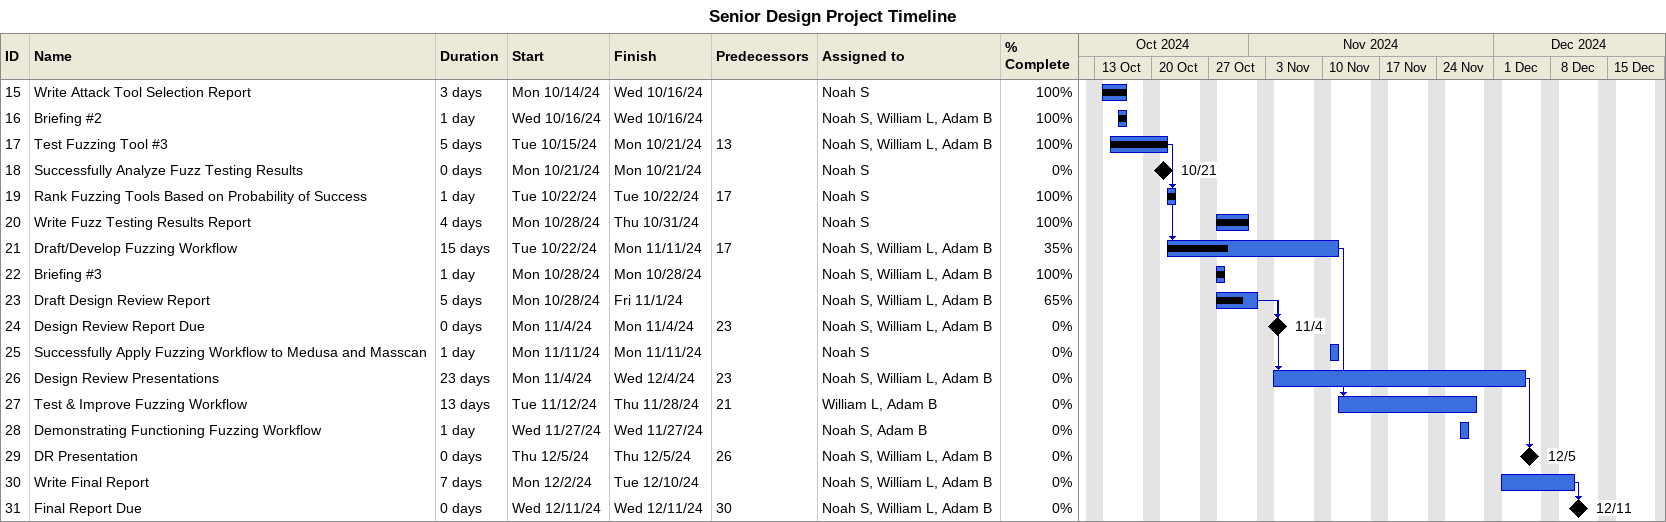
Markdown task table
Senior Design Project Timeline

| ID | Task | Duration | Start | Finish | Predecessors | Resources | % complete |
|---|---|---|---|---|---|---|---|
| 15 | Write Attack Tool Selection Report | 3d | 2024-10-14 | 2024-10-16 |  | Noah S | 100 |
| 16 | Briefing #2 | 1d | 2024-10-16 | 2024-10-16 |  | Noah S, William L, Adam B | 100 |
| 17 | Test Fuzzing Tool #3 | 5d | 2024-10-15 | 2024-10-21 | 13 | Noah S, William L, Adam B | 100 |
| 18 | Successfully Analyze Fuzz Testing Results | 0d | 2024-10-21 | 2024-10-21 |  | Noah S | 0 |
| 19 | Rank Fuzzing Tools Based on Probability of Success | 1d | 2024-10-22 | 2024-10-22 | 17 | Noah S | 100 |
| 20 | Write Fuzz Testing Results Report | 4d | 2024-10-28 | 2024-10-31 |  | Noah S | 100 |
| 21 | Draft/Develop Fuzzing Workflow | 15d | 2024-10-22 | 2024-11-11 | 17 | Noah S, William L, Adam B | 35 |
| 22 | Briefing #3 | 1d | 2024-10-28 | 2024-10-28 |  | Noah S, William L, Adam B | 100 |
| 23 | Draft Design Review Report | 5d | 2024-10-28 | 2024-11-01 |  | Noah S, William L, Adam B | 65 |
| 24 | Design Review Report Due | 0d | 2024-11-04 | 2024-11-04 | 23 | Noah S, William L, Adam B | 0 |
| 25 | Successfully Apply Fuzzing Workflow to Medusa and Masscan | 1d | 2024-11-11 | 2024-11-11 |  | Noah S | 0 |
| 26 | Design Review Presentations | 23d | 2024-11-04 | 2024-12-04 | 23 | Noah S, William L, Adam B | 0 |
| 27 | Test & Improve Fuzzing Workflow | 13d | 2024-11-12 | 2024-11-28 | 21 | William L, Adam B | 0 |
| 28 | Demonstrating Functioning Fuzzing Workflow | 1d | 2024-11-27 | 2024-11-27 |  | Noah S, Adam B | 0 |
| 29 | DR Presentation | 0d | 2024-12-05 | 2024-12-05 | 26 | Noah S, William L, Adam B | 0 |
| 30 | Write Final Report | 7d | 2024-12-02 | 2024-12-10 |  | Noah S, William L, Adam B | 0 |
| 31 | Final Report Due | 0d | 2024-12-11 | 2024-12-11 | 30 | Noah S, William L, Adam B | 0 |
